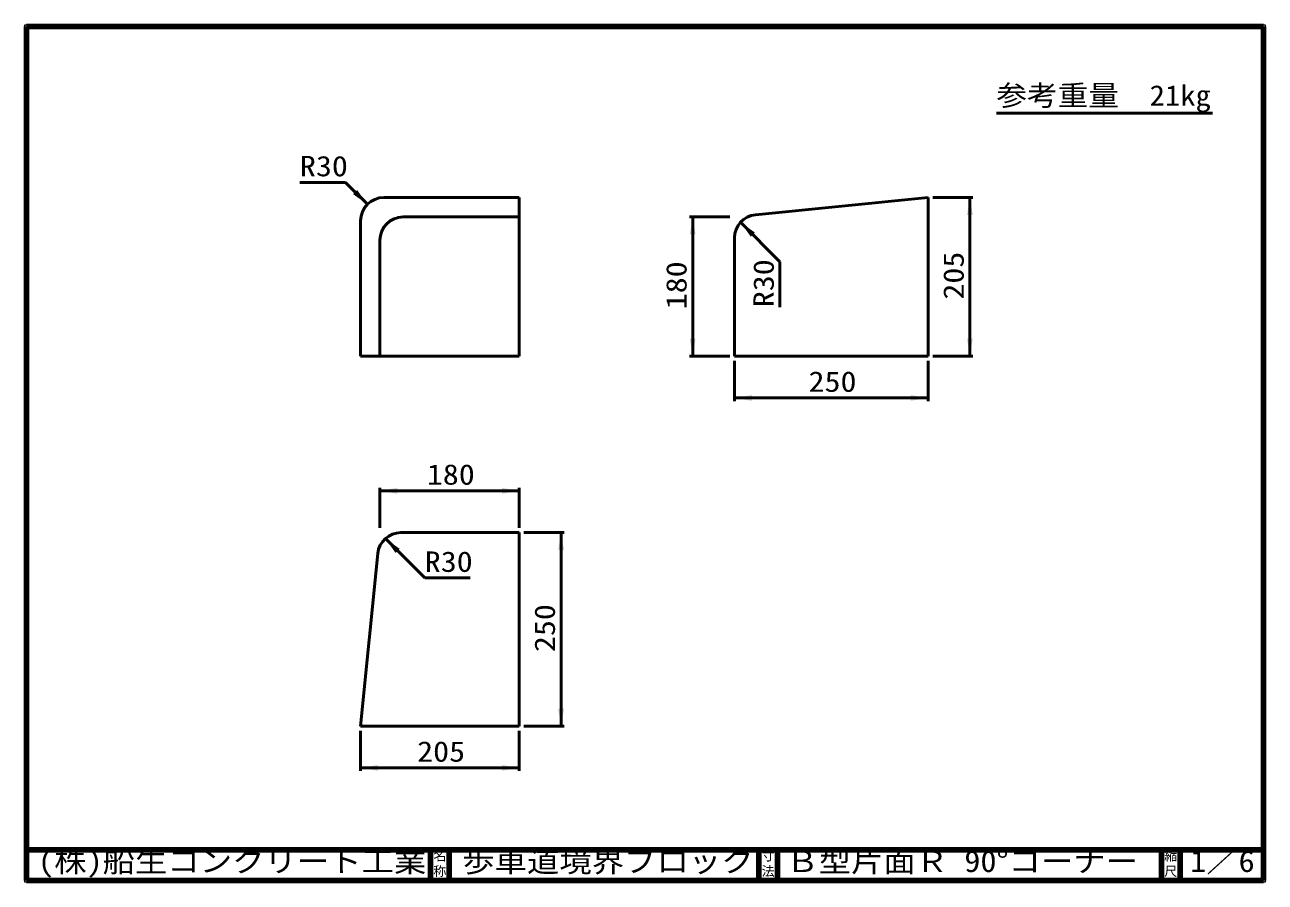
# Model space of a CAD drawing. Units: millimetres, scale not verified, with parts at other scales. Extents: x 100 to 4105, y 100 to 2870.
import ezdxf
from ezdxf.enums import TextEntityAlignment as Align

# ---------------------------------------------------------------- set-up
doc = ezdxf.new("R2010")
doc.units = ezdxf.units.MM
doc.header["$LTSCALE"] = 5
doc.layers.add('V-nasSTD', color=7, linetype='Continuous', lineweight=50)
doc.styles.add('ＭＳ ゴシック', font='')
doc.styles.get('ＭＳ ゴシック').set_extended_font_data('MS Gothic')

msp = doc.modelspace()

# ---------------------------------------------------------------- hatches: boundary and pattern name
at = {"layer": 'V-nasSTD'}
for points in [[(1172.854, 2336.404), (1206, 2290), (1159.596, 2323.146)], [(3142.158, 2255.717), (3151.533, 2311.967), (3160.908, 2255.717)], [(2265.908, 2193.217), (2256.533, 2249.467), (2247.158, 2193.217)], [(2457.328, 2198.773), (2410.924, 2231.918), (2444.07, 2185.514)], [(2265.908, 1855.717), (2256.533, 1799.467), (2247.158, 1855.717)], [(3142.158, 1855.717), (3151.533, 1799.467), (3160.908, 1855.717)], [(2447.783, 1673.842), (2391.533, 1664.467), (2447.783, 1655.092)], [(2960.283, 1673.842), (3016.533, 1664.467), (2960.283, 1655.092)], [(1302.783, 1355.092), (1246.533, 1364.467), (1302.783, 1373.842)], [(1640.283, 1355.092), (1696.533, 1364.467), (1640.283, 1373.842)], [(1297.227, 1163.672), (1264.082, 1210.076), (1310.486, 1176.93)], [(1822.158, 1173.217), (1831.533, 1229.467), (1840.908, 1173.217)], [(1822.158, 660.717), (1831.533, 604.467), (1840.908, 660.717)], [(1240.283, 478.842), (1184.033, 469.467), (1240.283, 460.092)], [(1640.283, 478.842), (1696.533, 469.467), (1640.283, 460.092)]]:
    msp.add_hatch(color=256, dxfattribs=at).paths.add_polyline_path(points)

# ---------------------------------------------------------------- linework, layer by layer
at = {"layer": 'V-nasSTD', "lineweight": 100}
for p, q in [((105, 2865), (105, 105)), ((4100, 2865), (105, 2865)), ((4100, 105), (4100, 2865)), ((105, 205), (4100, 205)), ((1410, 205), (1410, 105)), ((1470, 205), (1470, 105)), ((2470, 205), (2470, 105)), ((2530, 205), (2530, 105)), ((3770, 205), (3770, 105)), ((3830, 205), (3830, 105)), ((105, 105), (4100, 105))]:
    msp.add_line(p, q, dxfattribs=at)
at = {"layer": 'V-nasSTD'}
for p, q in [((3935, 2584.806), (3237, 2584.806)), ((988.289, 2360.711), (1135.289, 2360.711)), ((1135.289, 2360.711), (1206, 2290)), ((1696.533, 2311.967), (1259.033, 2311.967)), ((1696.533, 1799.467), (1696.533, 2311.967)), ((2459.07, 2256.221), (3016.533, 2311.967)), ((3016.533, 1799.467), (3016.533, 2311.967)), ((3161.533, 2311.967), (3031.533, 2311.967)), ((3151.533, 1799.467), (3151.533, 2311.967)), ((1696.533, 2249.467), (1321.533, 2249.467)), ((2246.533, 2249.467), (2376.533, 2249.467)), ((2256.533, 1799.467), (2256.533, 2249.467)), ((1184.033, 2236.967), (1184.033, 1799.467)), ((2538.203, 2104.639), (2410.924, 2231.918)), ((1246.533, 2174.467), (1246.533, 1799.467)), ((2391.533, 2181.593), (2391.533, 1799.467)), ((2538.203, 1957.639), (2538.203, 2104.639)), ((1184.033, 1799.467), (1696.533, 1799.467)), ((2246.533, 1799.467), (2376.533, 1799.467)), ((2391.533, 1799.467), (3016.533, 1799.467)), ((2391.533, 1654.467), (2391.533, 1784.467)), ((3016.533, 1654.467), (3016.533, 1784.467)), ((3161.533, 1799.467), (3031.533, 1799.467)), ((3016.533, 1664.467), (2391.533, 1664.467)), ((1246.533, 1374.467), (1246.533, 1244.467)), ((1696.533, 1364.467), (1246.533, 1364.467)), ((1696.533, 1374.467), (1696.533, 1244.467)), ((1391.361, 1082.797), (1264.082, 1210.076)), ((1314.407, 1229.467), (1696.533, 1229.467)), ((1696.533, 1229.467), (1696.533, 604.467)), ((1841.533, 1229.467), (1711.533, 1229.467)), ((1831.533, 604.467), (1831.533, 1229.467)), ((1239.779, 1161.93), (1184.033, 604.467)), ((1538.361, 1082.797), (1391.361, 1082.797)), ((1696.533, 604.467), (1184.033, 604.467)), ((1841.533, 604.467), (1711.533, 604.467)), ((1184.033, 459.467), (1184.033, 589.467)), ((1696.533, 459.467), (1696.533, 589.467)), ((1696.533, 469.467), (1184.033, 469.467))]:
    msp.add_line(p, q, dxfattribs=at)
at = {"layer": 'V-nasSTD', "lineweight": 13}
msp.add_lwpolyline([(100, 100), (100, 2870), (4105, 2870), (4105, 100)], close=True, dxfattribs=at)
at = {"layer": 'V-nasSTD'}
for centre, start, end in [((1259.033, 2236.967), 90, 180), ((1321.533, 2174.467), 90, 180), ((2466.533, 2181.593), 95.71059, 180), ((1314.407, 1154.467), 90, 174.28941)]:
    msp.add_arc(centre, 75, start, end, dxfattribs=at)

# ---------------------------------------------------------------- texts
at = {"layer": 'V-nasSTD', "style": 'ＭＳ ゴシック', "width": 1.1}
for s, height, p in [('参考重量\u300021kg', 65.98, (3237, 2674.806)), ('(株)船生コンクリート工業', 69.65, (142.5, 202.5)), ('歩車道境界ブロック', 69.65, (1512.5, 202.5)), ('Ｂ型片面Ｒ 90°コーナー', 69.65, (2558.75, 202.5)), ('1／6', 69.65, (3862.5, 202.582))]:
    msp.add_text(s, height=height, dxfattribs=at).set_placement(p, align=Align.TOP_LEFT)
at = {"layer": 'V-nasSTD', "style": 'ＭＳ ゴシック', "width": 1.15}
for s, p in [('R30', (988.289, 2360.711)), ('250', (2630.533, 1664.467)), ('180', (1398.033, 1364.467)), ('R30', (1391.361, 1082.797)), ('205', (1366.783, 469.467))]:
    msp.add_text(s, height=65.98, dxfattribs=at).set_placement(p, align=Align.BOTTOM_LEFT)
for s, p in [('205', (3151.533, 1982.217)), ('180', (2256.533, 1950.967)), ('R30', (2538.203, 1957.639)), ('250', (1831.533, 843.467))]:
    msp.add_text(s, height=65.98, rotation=90, dxfattribs=at).set_placement(p, align=Align.BOTTOM_LEFT)
at = {"layer": 'V-nasSTD', "style": 'ＭＳ ゴシック'}
for s, p in [('名', (1418.982, 200.999)), ('寸', (2478.982, 200.999)), ('縮', (3778.982, 200.999)), ('称', (1418.976, 151.01)), ('法', (2478.976, 151.01)), ('尺', (3778.976, 151.01))]:
    msp.add_text(s, height=30.79, dxfattribs=at).set_placement(p, align=Align.TOP_LEFT)

doc.saveas('drawing.dxf')
